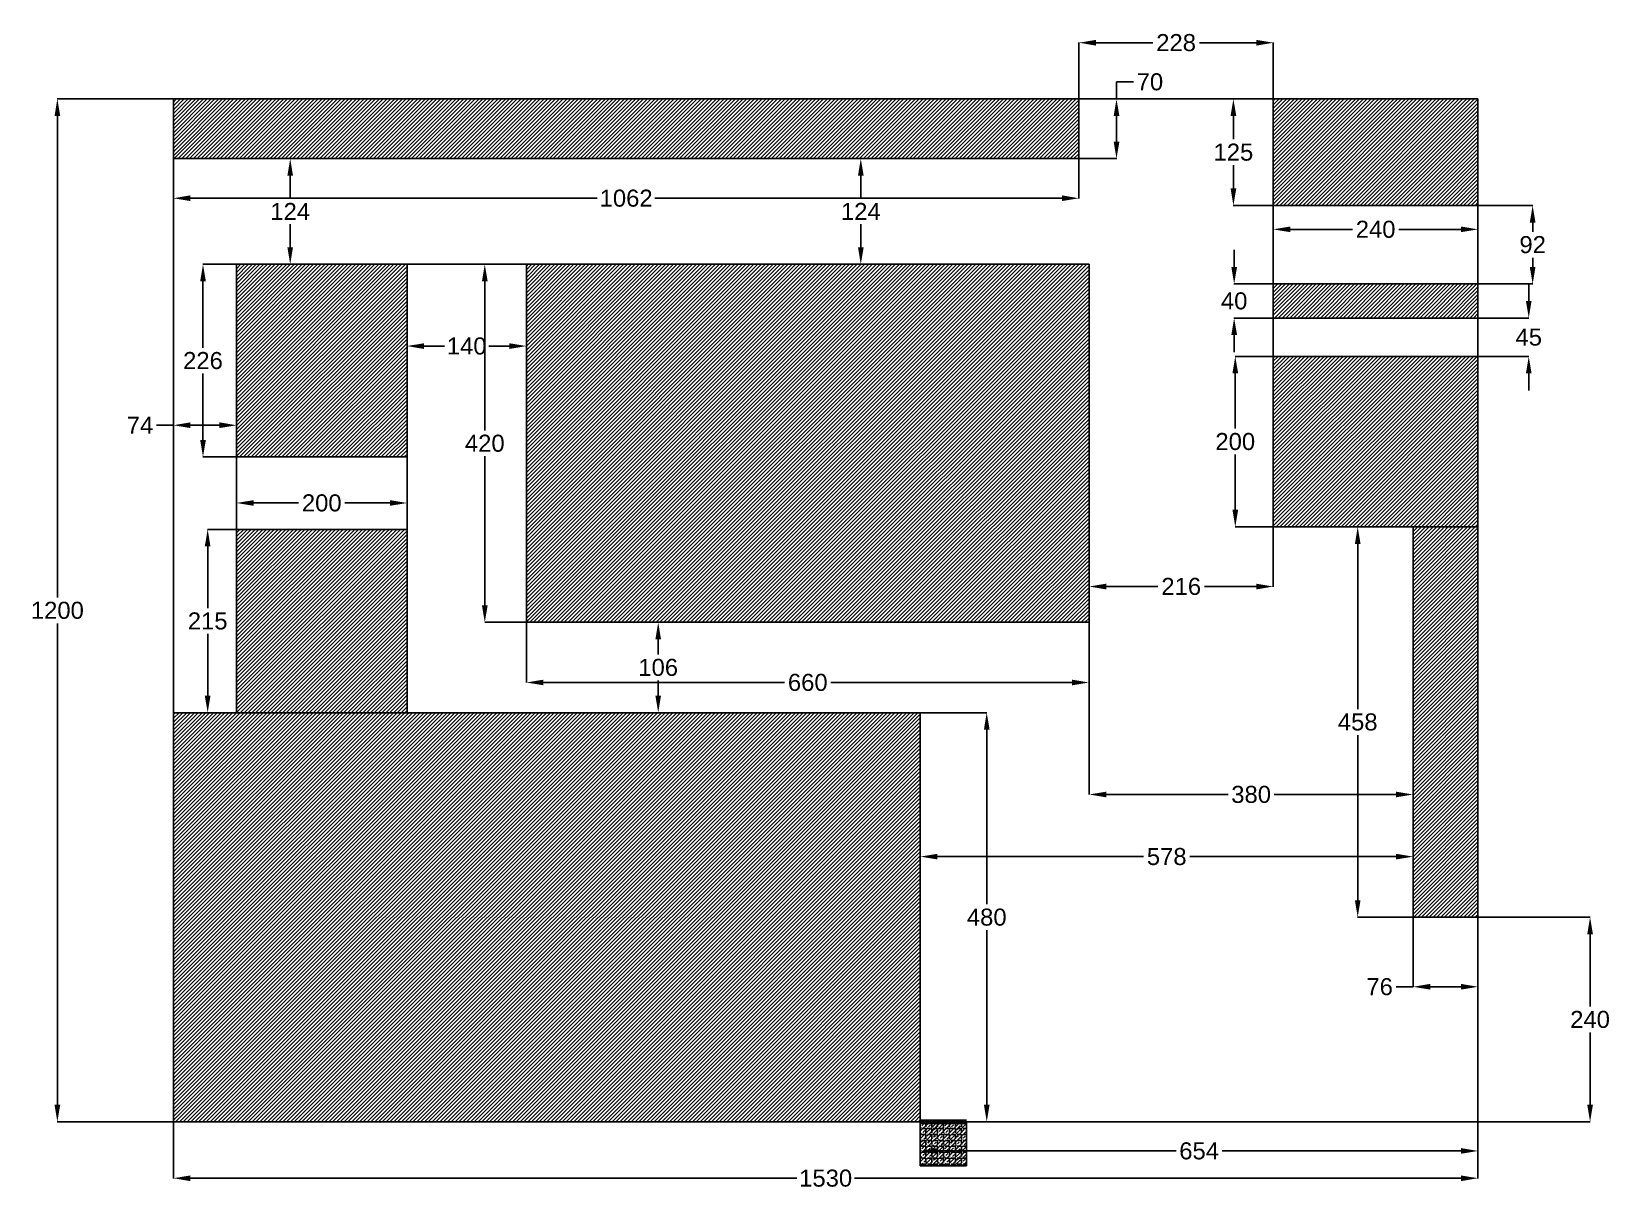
# Model space of a CAD drawing. Header units: millimetres. Extents: x 2476 to 4327, y 1568 to 2927.
import ezdxf

# ---------------------------------------------------------------- set-up
doc = ezdxf.new("R2010")
doc.units = ezdxf.units.MM
doc.styles.get("Standard").update_dxf_attribs({"font": 'arial.ttf'})
doc.dimstyles.get("Standard").update_dxf_attribs({"dimtxt": 20, "dimasz": 20, "dimexe": 0.18, "dimexo": 0.0625, "dimgap": 5, "dimtad": 0, "dimtih": 1, "dimtoh": 1, "dimdec": 0, "dimzin": 0, "dimdsep": 46, "dimtxsty": 'Standard', "dimcen": 0.09, "dimadec": 0, "dimazin": 0, "dimtfac": 1, "dimtdec": 0, "dimtofl": 0, "dimtmove": 0, "dimatfit": 3, "dimfxl": 1, "dimtolj": 1, "dimtzin": 0, "dimarcsym": 0})
pattern_1 = [(225, (5285.1633, 3295.2708), (2.245064, -2.245064), [])]

# ---------------------------------------------------------------- blocks, each defined once
blk = doc.blocks.new('*D2')
at = {"color": 0, "lineweight": -2, "transparency": 16777216}
for p, q in [((2642.6, 1647.6), (2642.6, 1581.2)), ((4172.6, 1647.6), (4172.6, 1581.2)), ((2662.6, 1581.4), (3373.7, 1581.4)), ((4152.6, 1581.4), (3441.5, 1581.4))]:
    blk.add_line(p, q, dxfattribs=at)
at = {"color": 0, "transparency": 16777216}
for points in [[(2662.6, 1584.7), (2662.6, 1578), (2642.6, 1581.4)], [(4152.6, 1584.7), (4152.6, 1578), (4172.6, 1581.4)]]:
    blk.add_solid(points, dxfattribs=at)
at = {"layer": 'Defpoints', "color": 0, "transparency": 16777216}
for p in [(2642.6, 1647.6), (4172.6, 1647.6), (2642.6, 1581.4)]:
    blk.add_point(p, dxfattribs=at)
at = {"color": 0, "transparency": 16777216, "insert": (3407.6, 1581.4), "char_height": 20, "attachment_point": 5}
blk.add_mtext('\\A1;1530', dxfattribs=at)
blk = doc.blocks.new('*D3')
at = {"color": 0, "lineweight": -2, "transparency": 16777216}
for p, q in [((3518.6, 2127.6), (3596.7, 2127.6)), ((3596.5, 2107.6), (3596.5, 1902.8)), ((3596.5, 1667.6), (3596.5, 1872.4)), ((3596.5, 1647.6), (3596.4, 1647.6))]:
    blk.add_line(p, q, dxfattribs=at)
at = {"color": 0, "transparency": 16777216}
for points in [[(3593.2, 2107.6), (3599.9, 2107.6), (3596.5, 2127.6)], [(3593.2, 1667.6), (3599.9, 1667.6), (3596.5, 1647.6)]]:
    blk.add_solid(points, dxfattribs=at)
at = {"layer": 'Defpoints', "color": 0, "transparency": 16777216}
for p in [(3518.6, 2127.6), (3596.5, 2127.6), (3596.5, 1647.6)]:
    blk.add_point(p, dxfattribs=at)
at = {"color": 0, "transparency": 16777216, "insert": (3596.5, 1887.6), "char_height": 20, "attachment_point": 5}
blk.add_mtext('\\A1;480', dxfattribs=at)
blk = doc.blocks.new('*D4')
at = {"color": 0, "lineweight": -2, "transparency": 16777216}
for p, q in [((4096.6, 1887.6), (4096.6, 1805.9)), ((4172.6, 1887.6), (4172.6, 1805.9)), ((4096.6, 1806), (4076.6, 1806)), ((4152.6, 1806), (4116.6, 1806))]:
    blk.add_line(p, q, dxfattribs=at)
at = {"color": 0, "transparency": 16777216}
for points in [[(4116.6, 1809.4), (4116.6, 1802.7), (4096.6, 1806)], [(4152.6, 1809.4), (4152.6, 1802.7), (4172.6, 1806)]]:
    blk.add_solid(points, dxfattribs=at)
at = {"layer": 'Defpoints', "color": 0, "transparency": 16777216}
for p in [(4096.6, 1887.6), (4172.6, 1887.6), (4096.6, 1806)]:
    blk.add_point(p, dxfattribs=at)
at = {"color": 0, "transparency": 16777216, "insert": (4057.3, 1806), "char_height": 20, "attachment_point": 5}
blk.add_mtext('\\A1;76', dxfattribs=at)
blk = doc.blocks.new('*D5')
at = {"color": 0, "lineweight": -2, "transparency": 16777216}
for p, q in [((4172.5, 2345.6), (4031.4, 2345.6)), ((4031.6, 2325.6), (4031.6, 2131.8)), ((4031.6, 1907.6), (4031.6, 2101.4)), ((4096.5, 1887.6), (4031.4, 1887.6))]:
    blk.add_line(p, q, dxfattribs=at)
at = {"color": 0, "transparency": 16777216}
for points in [[(4028.3, 2325.6), (4034.9, 2325.6), (4031.6, 2345.6)], [(4028.3, 1907.6), (4034.9, 1907.6), (4031.6, 1887.6)]]:
    blk.add_solid(points, dxfattribs=at)
at = {"layer": 'Defpoints', "color": 0, "transparency": 16777216}
for p in [(4031.6, 2345.6), (4172.6, 2345.6), (4096.6, 1887.6)]:
    blk.add_point(p, dxfattribs=at)
at = {"color": 0, "transparency": 16777216, "insert": (4031.6, 2116.6), "char_height": 20, "attachment_point": 5}
blk.add_mtext('\\A1;458', dxfattribs=at)
blk = doc.blocks.new('*D6')
at = {"color": 0, "lineweight": -2, "transparency": 16777216}
for p, q in [((3932.6, 2722.6), (3932.6, 2694.5)), ((4172.6, 2722.6), (4172.6, 2694.5)), ((3952.6, 2694.6), (4025.4, 2694.6)), ((4152.6, 2694.6), (4079.8, 2694.6))]:
    blk.add_line(p, q, dxfattribs=at)
at = {"color": 0, "transparency": 16777216}
for points in [[(3952.6, 2698), (3952.6, 2691.3), (3932.6, 2694.6)], [(4152.6, 2698), (4152.6, 2691.3), (4172.6, 2694.6)]]:
    blk.add_solid(points, dxfattribs=at)
at = {"layer": 'Defpoints', "color": 0, "transparency": 16777216}
for p in [(3932.6, 2722.6), (4172.6, 2722.6), (4172.6, 2694.6)]:
    blk.add_point(p, dxfattribs=at)
at = {"color": 0, "transparency": 16777216, "insert": (4052.6, 2694.6), "char_height": 20, "attachment_point": 5}
blk.add_mtext('\\A1;240', dxfattribs=at)
blk = doc.blocks.new('*D7')
at = {"color": 0, "lineweight": -2, "transparency": 16777216}
for p, q in [((3932.5, 2545.6), (3887.9, 2545.6)), ((3888, 2525.6), (3888, 2460.8)), ((3888, 2365.6), (3888, 2430.4)), ((3932.5, 2345.6), (3887.9, 2345.6))]:
    blk.add_line(p, q, dxfattribs=at)
at = {"color": 0, "transparency": 16777216}
for points in [[(3884.7, 2525.6), (3891.4, 2525.6), (3888, 2545.6)], [(3884.7, 2365.6), (3891.4, 2365.6), (3888, 2345.6)]]:
    blk.add_solid(points, dxfattribs=at)
at = {"layer": 'Defpoints', "color": 0, "transparency": 16777216}
for p in [(3888, 2545.6), (3932.6, 2545.6), (3932.6, 2345.6)]:
    blk.add_point(p, dxfattribs=at)
at = {"color": 0, "transparency": 16777216, "insert": (3888, 2445.6), "char_height": 20, "attachment_point": 5}
blk.add_mtext('\\A1;200', dxfattribs=at)
blk = doc.blocks.new('*D9')
at = {"color": 0, "lineweight": -2, "transparency": 16777216}
for p, q in [((3932.5, 2847.6), (3885.7, 2847.6)), ((3885.8, 2827.6), (3885.8, 2800.3)), ((3885.8, 2742.6), (3885.8, 2769.9)), ((3932.5, 2722.6), (3885.7, 2722.6))]:
    blk.add_line(p, q, dxfattribs=at)
at = {"color": 0, "transparency": 16777216}
for points in [[(3882.5, 2827.6), (3889.2, 2827.6), (3885.8, 2847.6)], [(3882.5, 2742.6), (3889.2, 2742.6), (3885.8, 2722.6)]]:
    blk.add_solid(points, dxfattribs=at)
at = {"layer": 'Defpoints', "color": 0, "transparency": 16777216}
for p in [(3885.8, 2847.6), (3932.6, 2847.6), (3932.6, 2722.6)]:
    blk.add_point(p, dxfattribs=at)
at = {"color": 0, "transparency": 16777216, "insert": (3885.8, 2785.1), "char_height": 20, "attachment_point": 5}
blk.add_mtext('\\A1;125', dxfattribs=at)
blk = doc.blocks.new('*D10')
at = {"color": 0, "lineweight": -2, "transparency": 16777216}
for p, q in [((3748.7, 2847.6), (3748.7, 2867.6)), ((3748.7, 2867.6), (3768.7, 2867.6)), ((3704.6, 2847.6), (3748.9, 2847.6)), ((3748.7, 2797.6), (3748.7, 2827.6)), ((3704.6, 2777.6), (3748.9, 2777.6))]:
    blk.add_line(p, q, dxfattribs=at)
at = {"color": 0, "transparency": 16777216}
for points in [[(3745.4, 2827.6), (3752.1, 2827.6), (3748.7, 2847.6)], [(3745.4, 2797.6), (3752.1, 2797.6), (3748.7, 2777.6)]]:
    blk.add_solid(points, dxfattribs=at)
at = {"layer": 'Defpoints', "color": 0, "transparency": 16777216}
for p in [(3704.6, 2847.6), (3748.7, 2847.6), (3704.6, 2777.6)]:
    blk.add_point(p, dxfattribs=at)
at = {"color": 0, "transparency": 16777216, "insert": (3787.9, 2867.6), "char_height": 20, "attachment_point": 5}
blk.add_mtext('\\A1;70', dxfattribs=at)
blk = doc.blocks.new('*D11')
at = {"color": 0, "lineweight": -2, "transparency": 16777216}
for p, q in [((2642.6, 2777.6), (2642.6, 2731)), ((3704.6, 2777.6), (3704.6, 2731)), ((2662.6, 2731.1), (3139.8, 2731.1)), ((3684.6, 2731.1), (3207.4, 2731.1))]:
    blk.add_line(p, q, dxfattribs=at)
at = {"color": 0, "transparency": 16777216}
for points in [[(2662.6, 2734.5), (2662.6, 2727.8), (2642.6, 2731.1)], [(3684.6, 2734.5), (3684.6, 2727.8), (3704.6, 2731.1)]]:
    blk.add_solid(points, dxfattribs=at)
at = {"layer": 'Defpoints', "color": 0, "transparency": 16777216}
for p in [(2642.6, 2777.6), (3704.6, 2777.6), (2642.6, 2731.1)]:
    blk.add_point(p, dxfattribs=at)
at = {"color": 0, "transparency": 16777216, "insert": (3173.6, 2731.1), "char_height": 20, "attachment_point": 5}
blk.add_mtext('\\A1;1062', dxfattribs=at)
blk = doc.blocks.new('*D12')
at = {"color": 0, "lineweight": -2, "transparency": 16777216}
for p, q in [((3056.6, 2233.6), (3056.6, 2162.8)), ((3716.6, 2233.6), (3716.6, 2162.8)), ((3076.6, 2163), (3359.5, 2163)), ((3696.6, 2163), (3413.7, 2163))]:
    blk.add_line(p, q, dxfattribs=at)
at = {"color": 0, "transparency": 16777216}
for points in [[(3076.6, 2166.3), (3076.6, 2159.7), (3056.6, 2163)], [(3696.6, 2166.3), (3696.6, 2159.7), (3716.6, 2163)]]:
    blk.add_solid(points, dxfattribs=at)
at = {"layer": 'Defpoints', "color": 0, "transparency": 16777216}
for p in [(3056.6, 2233.6), (3716.6, 2233.6), (3056.6, 2163)]:
    blk.add_point(p, dxfattribs=at)
at = {"color": 0, "transparency": 16777216, "insert": (3386.6, 2163), "char_height": 20, "attachment_point": 5}
blk.add_mtext('\\A1;660', dxfattribs=at)
blk = doc.blocks.new('*D13')
at = {"color": 0, "lineweight": -2, "transparency": 16777216}
for p, q in [((3056.5, 2653.6), (3007.7, 2653.6)), ((3007.8, 2633.6), (3007.8, 2458.8)), ((3007.8, 2253.6), (3007.8, 2428.4)), ((3056.5, 2233.6), (3007.7, 2233.6))]:
    blk.add_line(p, q, dxfattribs=at)
at = {"color": 0, "transparency": 16777216}
for points in [[(3004.5, 2633.6), (3011.2, 2633.6), (3007.8, 2653.6)], [(3004.5, 2253.6), (3011.2, 2253.6), (3007.8, 2233.6)]]:
    blk.add_solid(points, dxfattribs=at)
at = {"layer": 'Defpoints', "color": 0, "transparency": 16777216}
for p in [(3007.8, 2653.6), (3056.6, 2653.6), (3056.6, 2233.6)]:
    blk.add_point(p, dxfattribs=at)
at = {"color": 0, "transparency": 16777216, "insert": (3007.8, 2443.6), "char_height": 20, "attachment_point": 5}
blk.add_mtext('\\A1;420', dxfattribs=at)
blk = doc.blocks.new('*D14')
at = {"color": 0, "lineweight": -2, "transparency": 16777216}
for p, q in [((2716.5, 2342.6), (2682.6, 2342.6)), ((2682.8, 2322.6), (2682.8, 2250.3)), ((2682.8, 2147.6), (2682.8, 2219.9)), ((2716.5, 2127.6), (2682.6, 2127.6))]:
    blk.add_line(p, q, dxfattribs=at)
at = {"color": 0, "transparency": 16777216}
for points in [[(2679.4, 2322.6), (2686.1, 2322.6), (2682.8, 2342.6)], [(2679.4, 2147.6), (2686.1, 2147.6), (2682.8, 2127.6)]]:
    blk.add_solid(points, dxfattribs=at)
at = {"layer": 'Defpoints', "color": 0, "transparency": 16777216}
for p in [(2682.8, 2342.6), (2716.6, 2342.6), (2716.6, 2127.6)]:
    blk.add_point(p, dxfattribs=at)
at = {"color": 0, "transparency": 16777216, "insert": (2682.8, 2235.1), "char_height": 20, "attachment_point": 5}
blk.add_mtext('\\A1;215', dxfattribs=at)
blk = doc.blocks.new('*D15')
at = {"color": 0, "lineweight": -2, "transparency": 16777216}
for p, q in [((2716.5, 2653.6), (2677.1, 2653.6)), ((2677.3, 2633.6), (2677.3, 2555.8)), ((2677.3, 2447.6), (2677.3, 2525.4)), ((2716.5, 2427.6), (2677.1, 2427.6))]:
    blk.add_line(p, q, dxfattribs=at)
at = {"color": 0, "transparency": 16777216}
for points in [[(2674, 2633.6), (2680.7, 2633.6), (2677.3, 2653.6)], [(2674, 2447.6), (2680.7, 2447.6), (2677.3, 2427.6)]]:
    blk.add_solid(points, dxfattribs=at)
at = {"layer": 'Defpoints', "color": 0, "transparency": 16777216}
for p in [(2677.3, 2653.6), (2716.6, 2653.6), (2716.6, 2427.6)]:
    blk.add_point(p, dxfattribs=at)
at = {"color": 0, "transparency": 16777216, "insert": (2677.3, 2540.6), "char_height": 20, "attachment_point": 5}
blk.add_mtext('\\A1;226', dxfattribs=at)
blk = doc.blocks.new('*D16')
at = {"color": 0, "lineweight": -2, "transparency": 16777216}
for p, q in [((2716.6, 2342.7), (2716.6, 2373.8)), ((2736.6, 2373.6), (2789.4, 2373.6)), ((2896.6, 2373.6), (2843.8, 2373.6)), ((2916.6, 2342.7), (2916.6, 2373.8))]:
    blk.add_line(p, q, dxfattribs=at)
at = {"color": 0, "transparency": 16777216}
for points in [[(2736.6, 2376.9), (2736.6, 2370.3), (2716.6, 2373.6)], [(2896.6, 2376.9), (2896.6, 2370.3), (2916.6, 2373.6)]]:
    blk.add_solid(points, dxfattribs=at)
at = {"layer": 'Defpoints', "color": 0, "transparency": 16777216}
for p in [(2916.6, 2373.6), (2716.6, 2342.6), (2916.6, 2342.6)]:
    blk.add_point(p, dxfattribs=at)
at = {"color": 0, "transparency": 16777216, "insert": (2816.6, 2373.6), "char_height": 20, "attachment_point": 5}
blk.add_mtext('\\A1;200', dxfattribs=at)
blk = doc.blocks.new('*D17')
at = {"color": 0, "lineweight": -2, "transparency": 16777216}
for p, q in [((4172.6, 1887.6), (4304.3, 1887.6)), ((4304.1, 1867.6), (4304.1, 1782.8)), ((4304.1, 1667.6), (4304.1, 1752.4)), ((4172.6, 1647.6), (4304.3, 1647.6))]:
    blk.add_line(p, q, dxfattribs=at)
at = {"color": 0, "transparency": 16777216}
for points in [[(4300.8, 1867.6), (4307.5, 1867.6), (4304.1, 1887.6)], [(4300.8, 1667.6), (4307.5, 1667.6), (4304.1, 1647.6)]]:
    blk.add_solid(points, dxfattribs=at)
at = {"layer": 'Defpoints', "color": 0, "transparency": 16777216}
for p in [(4172.6, 1887.6), (4304.1, 1887.6), (4172.6, 1647.6)]:
    blk.add_point(p, dxfattribs=at)
at = {"color": 0, "transparency": 16777216, "insert": (4304.1, 1767.6), "char_height": 20, "attachment_point": 5}
blk.add_mtext('\\A1;240', dxfattribs=at)
blk = doc.blocks.new('*D18')
at = {"color": 0, "lineweight": -2, "transparency": 16777216}
for p, q in [((3518.6, 1647.6), (3518.6, 1613.2)), ((4172.6, 1647.6), (4172.6, 1613.2)), ((3538.6, 1613.4), (3818.5, 1613.4)), ((4152.6, 1613.4), (3872.7, 1613.4))]:
    blk.add_line(p, q, dxfattribs=at)
at = {"color": 0, "transparency": 16777216}
for points in [[(3538.6, 1616.8), (3538.6, 1610.1), (3518.6, 1613.4)], [(4152.6, 1616.8), (4152.6, 1610.1), (4172.6, 1613.4)]]:
    blk.add_solid(points, dxfattribs=at)
at = {"layer": 'Defpoints', "color": 0, "transparency": 16777216}
for p in [(3518.6, 1647.6), (4172.6, 1647.6), (3518.6, 1613.4)]:
    blk.add_point(p, dxfattribs=at)
at = {"color": 0, "transparency": 16777216, "insert": (3845.6, 1613.4), "char_height": 20, "attachment_point": 5}
blk.add_mtext('\\A1;654', dxfattribs=at)
blk = doc.blocks.new('*D19')
at = {"color": 0, "lineweight": -2, "transparency": 16777216}
for p, q in [((4232.2, 2610.6), (4232.2, 2630.6)), ((4172.6, 2590.6), (4232.4, 2590.6)), ((4172.6, 2545.6), (4232.4, 2545.6)), ((4232.2, 2525.6), (4232.2, 2505.6))]:
    blk.add_line(p, q, dxfattribs=at)
at = {"color": 0, "transparency": 16777216}
for points in [[(4228.9, 2610.6), (4235.5, 2610.6), (4232.2, 2590.6)], [(4228.9, 2525.6), (4235.5, 2525.6), (4232.2, 2545.6)]]:
    blk.add_solid(points, dxfattribs=at)
at = {"layer": 'Defpoints', "color": 0, "transparency": 16777216}
for p in [(4172.6, 2590.6), (4232.2, 2590.6), (4172.6, 2545.6)]:
    blk.add_point(p, dxfattribs=at)
at = {"color": 0, "transparency": 16777216, "insert": (4232.2, 2568.1), "char_height": 20, "attachment_point": 5}
blk.add_mtext('\\A1;45', dxfattribs=at)
blk = doc.blocks.new('*D20')
at = {"color": 0, "lineweight": -2, "transparency": 16777216}
for p, q in [((4172.6, 2722.6), (4236.9, 2722.6)), ((4236.8, 2702.6), (4236.8, 2691.8)), ((4236.8, 2650.6), (4236.8, 2661.4)), ((4172.6, 2630.6), (4236.9, 2630.6))]:
    blk.add_line(p, q, dxfattribs=at)
at = {"color": 0, "transparency": 16777216}
for points in [[(4233.4, 2702.6), (4240.1, 2702.6), (4236.8, 2722.6)], [(4233.4, 2650.6), (4240.1, 2650.6), (4236.8, 2630.6)]]:
    blk.add_solid(points, dxfattribs=at)
at = {"layer": 'Defpoints', "color": 0, "transparency": 16777216}
for p in [(4172.6, 2722.6), (4236.8, 2722.6), (4172.6, 2630.6)]:
    blk.add_point(p, dxfattribs=at)
at = {"color": 0, "transparency": 16777216, "insert": (4236.8, 2676.6), "char_height": 20, "attachment_point": 5}
blk.add_mtext('\\A1;92', dxfattribs=at)
blk = doc.blocks.new('*D21')
at = {"color": 0, "lineweight": -2, "transparency": 16777216}
for p, q in [((3704.6, 2847.7), (3704.6, 2913.8)), ((3724.6, 2913.6), (3791.3, 2913.6)), ((3912.6, 2913.6), (3845.9, 2913.6)), ((3932.6, 2847.7), (3932.6, 2913.8))]:
    blk.add_line(p, q, dxfattribs=at)
at = {"color": 0, "transparency": 16777216}
for points in [[(3724.6, 2916.9), (3724.6, 2910.2), (3704.6, 2913.6)], [(3912.6, 2916.9), (3912.6, 2910.2), (3932.6, 2913.6)]]:
    blk.add_solid(points, dxfattribs=at)
at = {"layer": 'Defpoints', "color": 0, "transparency": 16777216}
for p in [(3704.6, 2913.6), (3704.6, 2847.6), (3932.6, 2847.6)]:
    blk.add_point(p, dxfattribs=at)
at = {"color": 0, "transparency": 16777216, "insert": (3818.6, 2913.6), "char_height": 20, "attachment_point": 5}
blk.add_mtext('\\A1;228', dxfattribs=at)
blk = doc.blocks.new('*D22')
at = {"color": 0, "lineweight": -2, "transparency": 16777216}
for p, q in [((3932.6, 2345.6), (3932.6, 2275.4)), ((3716.6, 2275.6), (3716.6, 2275.7)), ((3736.6, 2275.6), (3797.3, 2275.6)), ((3912.6, 2275.6), (3851.8, 2275.6))]:
    blk.add_line(p, q, dxfattribs=at)
at = {"color": 0, "transparency": 16777216}
for points in [[(3736.6, 2278.9), (3736.6, 2272.2), (3716.6, 2275.6)], [(3912.6, 2278.9), (3912.6, 2272.2), (3932.6, 2275.6)]]:
    blk.add_solid(points, dxfattribs=at)
at = {"layer": 'Defpoints', "color": 0, "transparency": 16777216}
for p in [(3932.6, 2345.6), (3716.6, 2275.6), (3716.6, 2275.6)]:
    blk.add_point(p, dxfattribs=at)
at = {"color": 0, "transparency": 16777216, "insert": (3824.6, 2275.6), "char_height": 20, "attachment_point": 5}
blk.add_mtext('\\A1;216', dxfattribs=at)
blk = doc.blocks.new('*D23')
at = {"color": 0, "lineweight": -2, "transparency": 16777216}
for p, q in [((2916.6, 2557.7), (2916.6, 2557.9)), ((2936.6, 2557.7), (2960.5, 2557.7)), ((3036.6, 2557.7), (3012.7, 2557.7)), ((3056.6, 2557.7), (3056.6, 2557.9))]:
    blk.add_line(p, q, dxfattribs=at)
at = {"color": 0, "transparency": 16777216}
for points in [[(2936.6, 2561), (2936.6, 2554.3), (2916.6, 2557.7)], [(3036.6, 2561), (3036.6, 2554.3), (3056.6, 2557.7)]]:
    blk.add_solid(points, dxfattribs=at)
at = {"layer": 'Defpoints', "color": 0, "transparency": 16777216}
for p in [(2916.6, 2557.7), (2916.6, 2557.7), (3056.6, 2557.7)]:
    blk.add_point(p, dxfattribs=at)
at = {"color": 0, "transparency": 16777216, "insert": (2986.6, 2557.7), "char_height": 20, "attachment_point": 5}
blk.add_mtext('\\A1;140', dxfattribs=at)
blk = doc.blocks.new('*D24')
at = {"color": 0, "lineweight": -2, "transparency": 16777216}
for p, q in [((2779.5, 2777.6), (2779.4, 2777.6)), ((2779.6, 2757.6), (2779.6, 2730.7)), ((2779.6, 2673.6), (2779.6, 2700.6)), ((2779.5, 2653.6), (2779.4, 2653.6))]:
    blk.add_line(p, q, dxfattribs=at)
at = {"color": 0, "transparency": 16777216}
for points in [[(2776.3, 2757.6), (2782.9, 2757.6), (2779.6, 2777.6)], [(2776.3, 2673.6), (2782.9, 2673.6), (2779.6, 2653.6)]]:
    blk.add_solid(points, dxfattribs=at)
at = {"layer": 'Defpoints', "color": 0, "transparency": 16777216}
for p in [(2779.6, 2777.6), (2779.6, 2777.6), (2779.6, 2653.6)]:
    blk.add_point(p, dxfattribs=at)
at = {"color": 0, "transparency": 16777216, "insert": (2779.6, 2715.6), "char_height": 20, "attachment_point": 5}
blk.add_mtext('\\A1;124', dxfattribs=at)
blk = doc.blocks.new('*D25')
at = {"color": 0, "lineweight": -2, "transparency": 16777216}
for p, q in [((3448.8, 2777.6), (3448.7, 2777.6)), ((3448.8, 2757.6), (3448.8, 2730.7)), ((3448.8, 2673.6), (3448.8, 2700.6)), ((3448.8, 2653.6), (3448.7, 2653.6))]:
    blk.add_line(p, q, dxfattribs=at)
at = {"color": 0, "transparency": 16777216}
for points in [[(3445.5, 2757.6), (3452.2, 2757.6), (3448.8, 2777.6)], [(3445.5, 2673.6), (3452.2, 2673.6), (3448.8, 2653.6)]]:
    blk.add_solid(points, dxfattribs=at)
at = {"layer": 'Defpoints', "color": 0, "transparency": 16777216}
for p in [(3448.8, 2777.6), (3448.8, 2777.6), (3448.8, 2653.6)]:
    blk.add_point(p, dxfattribs=at)
at = {"color": 0, "transparency": 16777216, "insert": (3448.8, 2715.6), "char_height": 20, "attachment_point": 5}
blk.add_mtext('\\A1;124', dxfattribs=at)
blk = doc.blocks.new('*D27')
at = {"color": 0, "lineweight": -2, "transparency": 16777216}
for p, q in [((2642.6, 2464.8), (2622.6, 2464.8)), ((2642.6, 2464.9), (2642.6, 2465)), ((2696.6, 2464.8), (2662.6, 2464.8)), ((2716.6, 2464.9), (2716.6, 2465))]:
    blk.add_line(p, q, dxfattribs=at)
at = {"color": 0, "transparency": 16777216}
for points in [[(2662.6, 2468.2), (2662.6, 2461.5), (2642.6, 2464.8)], [(2696.6, 2468.2), (2696.6, 2461.5), (2716.6, 2464.8)]]:
    blk.add_solid(points, dxfattribs=at)
at = {"layer": 'Defpoints', "color": 0, "transparency": 16777216}
for p in [(2642.6, 2464.8), (2642.6, 2464.8), (2716.6, 2464.8)]:
    blk.add_point(p, dxfattribs=at)
at = {"color": 0, "transparency": 16777216, "insert": (2603.4, 2464.8), "char_height": 20, "attachment_point": 5}
blk.add_mtext('\\A1;74', dxfattribs=at)
blk = doc.blocks.new('*D28')
at = {"color": 0, "lineweight": -2, "transparency": 16777216}
for p, q in [((3211.1, 2233.6), (3211, 2233.6)), ((3211.2, 2213.6), (3211.2, 2195.8)), ((3211.2, 2147.6), (3211.2, 2165.4)), ((3211.1, 2127.6), (3211, 2127.6))]:
    blk.add_line(p, q, dxfattribs=at)
at = {"color": 0, "transparency": 16777216}
for points in [[(3207.9, 2213.6), (3214.5, 2213.6), (3211.2, 2233.6)], [(3207.9, 2147.6), (3214.5, 2147.6), (3211.2, 2127.6)]]:
    blk.add_solid(points, dxfattribs=at)
at = {"layer": 'Defpoints', "color": 0, "transparency": 16777216}
for p in [(3211.2, 2233.6), (3211.2, 2233.6), (3211.2, 2127.6)]:
    blk.add_point(p, dxfattribs=at)
at = {"color": 0, "transparency": 16777216, "insert": (3211.2, 2180.6), "char_height": 20, "attachment_point": 5}
blk.add_mtext('\\A1;106', dxfattribs=at)
blk = doc.blocks.new('*D29')
at = {"color": 0, "lineweight": -2, "transparency": 16777216}
for p, q in [((2642.5, 2847.6), (2506.4, 2847.6)), ((2506.5, 2827.6), (2506.5, 2262.8)), ((2506.5, 1667.6), (2506.5, 2232.4)), ((2642.5, 1647.6), (2506.4, 1647.6))]:
    blk.add_line(p, q, dxfattribs=at)
at = {"color": 0, "transparency": 16777216}
for points in [[(2503.2, 2827.6), (2509.9, 2827.6), (2506.5, 2847.6)], [(2503.2, 1667.6), (2509.9, 1667.6), (2506.5, 1647.6)]]:
    blk.add_solid(points, dxfattribs=at)
at = {"layer": 'Defpoints', "color": 0, "transparency": 16777216}
for p in [(2506.5, 2847.6), (2642.6, 2847.6), (2642.6, 1647.6)]:
    blk.add_point(p, dxfattribs=at)
at = {"color": 0, "transparency": 16777216, "insert": (2506.5, 2247.6), "char_height": 20, "attachment_point": 5}
blk.add_mtext('\\A1;1200', dxfattribs=at)
blk = doc.blocks.new('*D30')
at = {"color": 0, "lineweight": -2, "transparency": 16777216}
for p, q in [((3716.6, 2233.6), (3716.6, 2031.4)), ((3736.6, 2031.6), (3879.5, 2031.6)), ((4076.6, 2031.6), (3933.6, 2031.6)), ((4096.6, 2031.7), (4096.6, 2031.8))]:
    blk.add_line(p, q, dxfattribs=at)
at = {"color": 0, "transparency": 16777216}
for points in [[(3736.6, 2034.9), (3736.6, 2028.3), (3716.6, 2031.6)], [(4076.6, 2034.9), (4076.6, 2028.3), (4096.6, 2031.6)]]:
    blk.add_solid(points, dxfattribs=at)
at = {"layer": 'Defpoints', "color": 0, "transparency": 16777216}
for p in [(3716.6, 2233.6), (3716.6, 2031.6), (4096.6, 2031.6)]:
    blk.add_point(p, dxfattribs=at)
at = {"color": 0, "transparency": 16777216, "insert": (3906.6, 2031.6), "char_height": 20, "attachment_point": 5}
blk.add_mtext('\\A1;380', dxfattribs=at)
blk = doc.blocks.new('*D31')
at = {"color": 0, "lineweight": -2, "transparency": 16777216}
for p, q in [((3518.6, 1958.8), (3518.6, 1958.9)), ((3538.6, 1958.7), (3780.5, 1958.7)), ((4076.6, 1958.7), (3834.7, 1958.7)), ((4096.6, 1958.8), (4096.6, 1958.9))]:
    blk.add_line(p, q, dxfattribs=at)
at = {"color": 0, "transparency": 16777216}
for points in [[(3538.6, 1962), (3538.6, 1955.4), (3518.6, 1958.7)], [(4076.6, 1962), (4076.6, 1955.4), (4096.6, 1958.7)]]:
    blk.add_solid(points, dxfattribs=at)
at = {"layer": 'Defpoints', "color": 0, "transparency": 16777216}
for p in [(3518.6, 1958.7), (3518.6, 1958.7), (4096.6, 1958.7)]:
    blk.add_point(p, dxfattribs=at)
at = {"color": 0, "transparency": 16777216, "insert": (3807.6, 1958.7), "char_height": 20, "attachment_point": 5}
blk.add_mtext('\\A1;578', dxfattribs=at)
blk = doc.blocks.new('*D32')
at = {"color": 0, "lineweight": -2, "transparency": 16777216}
for p, q in [((3886.7, 2650.6), (3886.7, 2670.6)), ((3932.5, 2630.6), (3886.5, 2630.6)), ((3932.5, 2590.6), (3886.5, 2590.6)), ((3886.7, 2570.6), (3886.7, 2550.6))]:
    blk.add_line(p, q, dxfattribs=at)
at = {"color": 0, "transparency": 16777216}
for points in [[(3883.4, 2650.6), (3890.1, 2650.6), (3886.7, 2630.6)], [(3883.4, 2570.6), (3890.1, 2570.6), (3886.7, 2590.6)]]:
    blk.add_solid(points, dxfattribs=at)
at = {"layer": 'Defpoints', "color": 0, "transparency": 16777216}
for p in [(3886.7, 2630.6), (3932.6, 2630.6), (3932.6, 2590.6)]:
    blk.add_point(p, dxfattribs=at)
at = {"color": 0, "transparency": 16777216, "insert": (3886.7, 2610.6), "char_height": 20, "attachment_point": 5}
blk.add_mtext('\\A1;40', dxfattribs=at)

msp = doc.modelspace()

# ---------------------------------------------------------------- hatches: boundary and pattern name
h = msp.add_hatch()
h.set_pattern_fill('ANSI31', color=256, angle=180)
h.set_pattern_definition(pattern_1)
h.paths.add_polyline_path([(4172.6, 2345.6), (4096.6, 2345.6), (4096.6, 1887.6), (4172.6, 1887.6)])
h.paths.add_polyline_path([(4172.6, 2545.6), (3932.6, 2545.6), (3932.6, 2345.6), (4172.6, 2345.6)])
h.paths.add_polyline_path([(4172.6, 2590.6), (4172.6, 2630.6), (3932.6, 2630.6), (3932.6, 2590.6)])
h.paths.add_polyline_path([(3932.6, 2847.6), (3932.6, 2722.6), (4172.6, 2722.6), (4172.6, 2847.6)])
h.paths.add_polyline_path([(3704.6, 2777.6), (3704.6, 2847.6), (2642.6, 2847.6), (2642.6, 2777.6)])
h = msp.add_hatch()
h.set_pattern_fill('ANSI31', color=256, angle=180)
h.set_pattern_definition(pattern_1)
h.paths.add_polyline_path([(3056.6, 2233.6), (3716.6, 2233.6), (3716.6, 2653.6), (3056.6, 2653.6)])
h.paths.add_polyline_path([(2716.6, 2127.6), (2916.6, 2127.6), (2916.6, 2342.6), (2716.6, 2342.6)])
h.paths.add_polyline_path([(2716.6, 2427.6), (2916.6, 2427.6), (2916.6, 2653.6), (2716.6, 2653.6)])
h = msp.add_hatch()
h.set_pattern_fill('ANSI31', color=256, angle=180)
h.set_pattern_definition(pattern_1)
h.paths.add_polyline_path([(2642.6, 2127.6), (2642.6, 1647.6), (3518.6, 1647.6), (3518.6, 2127.6)])
h = msp.add_hatch()
h.set_pattern_fill('ANGLE', color=256, angle=180)
h.set_pattern_definition([(180, (5285.163, 3295.271), (-9e-16, -6.985), [5.08, -1.905]), (270, (5285.163, 3295.271), (6.985, -1e-15), [5.08, -1.905])])
h.paths.add_polyline_path([(3518.6, 1647.6), (3518.5, 1595.8), (3572.6, 1595.8), (3572.6, 1647.6)])
h = msp.add_hatch()
h.set_pattern_fill('ANSI33', color=256, angle=180)
h.set_pattern_definition([(225, (5285.163, 3295.271), (4.490128, -4.490128), []), (225, (5280.673, 3295.271), (4.490128, -4.490128), [3.175, -1.5875])])
h.paths.add_polyline_path([(3572.6, 1647.6), (3518.6, 1647.6), (3518.5, 1595.8), (3572.6, 1595.8)])

# ---------------------------------------------------------------- linework, layer by layer
for p, q in [((2642.6, 1647.6), (2642.6, 2847.6)), ((2642.6, 2847.6), (4172.6, 2847.6)), ((3704.6, 2777.6), (3704.6, 2847.6)), ((3932.6, 2722.6), (3932.6, 2847.6)), ((4172.6, 1647.6), (4172.6, 2847.6)), ((3704.6, 2777.6), (2642.6, 2777.6)), ((3932.6, 2722.6), (4172.6, 2722.6)), ((2716.6, 2427.6), (2716.6, 2653.6)), ((2716.6, 2653.6), (2916.6, 2653.6)), ((2916.6, 2427.6), (2916.6, 2653.6)), ((3056.6, 2653.6), (3716.6, 2653.6)), ((3056.6, 2233.6), (3056.6, 2653.6)), ((3716.6, 2653.6), (3716.6, 2233.6)), ((3932.6, 2590.6), (3932.6, 2630.6)), ((3932.6, 2630.6), (4172.6, 2630.6)), ((3932.6, 2590.6), (4172.6, 2590.6)), ((3932.6, 2345.6), (3932.6, 2545.6)), ((3932.6, 2545.6), (4172.6, 2545.6)), ((2716.6, 2427.6), (2916.6, 2427.6)), ((2716.6, 2127.6), (2716.6, 2342.6)), ((2716.6, 2342.6), (2916.6, 2342.6)), ((2916.6, 2342.6), (2916.6, 2127.6)), ((3932.6, 2345.6), (4172.6, 2345.6)), ((4096.6, 1887.6), (4096.6, 2345.6)), ((3716.6, 2233.6), (3056.6, 2233.6)), ((3518.6, 2127.6), (2642.6, 2127.6)), ((3518.6, 1647.6), (3518.6, 2127.6)), ((3518.6, 1647.6), (3518.6, 1985.6)), ((3518.6, 1887.6), (3518.6, 1647.6)), ((4172.6, 1887.6), (4096.6, 1887.6)), ((4172.6, 1647.6), (2642.6, 1647.6))]:
    msp.add_line(p, q)
at = {"color": 251, "true_color": 0x636466}
msp.add_line((3932.6, 2345.6), (3932.6, 2847.6), dxfattribs=at)
at = {"color": 1}
for p, q in [((3932.6, 2345.6), (3932.6, 2847.6)), ((2916.6, 2653.6), (3056.6, 2653.6)), ((2716.6, 2342.6), (2716.6, 2427.6)), ((2916.6, 2342.6), (2916.6, 2427.6)), ((3518.6, 1647.6), (3572.6, 1647.6))]:
    msp.add_line(p, q, dxfattribs=at)
at = {"color": 0}
for p, q in [((3518.5, 1595.8), (3518.6, 1647.6)), ((3572.6, 1647.6), (3572.6, 1595.8)), ((3572.6, 1595.8), (3518.5, 1595.8))]:
    msp.add_line(p, q, dxfattribs=at)
at = {"color": 5}
msp.add_line((3518.6, 1647.6), (3572.6, 1647.6), dxfattribs=at)
at = {"color": 1, "lineweight": 211}
msp.add_line((3518.6, 1647.6), (3572.6, 1647.6), dxfattribs=at)

# ---------------------------------------------------------------- dimensions: what is measured, and where the dimension line sits
at = {"color": 3}
for base, p1, p2, angle, picture, middle in [((3704.6, 2913.6), (3932.6, 2847.6), (3704.6, 2847.6), 180, '*D21', (3818.6, 2913.6)), ((2779.6, 2777.6), (2779.6, 2653.6), (2779.6, 2777.6), 90, '*D24', (2779.6, 2715.6)), ((3448.8, 2777.6), (3448.8, 2653.6), (3448.8, 2777.6), 90, '*D25', (3448.8, 2715.6)), ((4236.8, 2722.6), (4172.6, 2630.6), (4172.6, 2722.6), 90, '*D20', (4236.8, 2676.6)), ((4232.2, 2590.6), (4172.6, 2545.6), (4172.6, 2590.6), 90, '*D19', (4232.2, 2568.1)), ((2916.6, 2557.7), (3056.6, 2557.7), (2916.6, 2557.7), 180, '*D23', (2986.6, 2557.7)), ((2642.6, 2464.8), (2716.6, 2464.8), (2642.6, 2464.8), 180, '*D27', (2603.4, 2464.8)), ((3716.6, 2275.6), (3932.6, 2345.6), (3716.6, 2275.6), 180, '*D22', (3824.6, 2275.6)), ((3211.2, 2233.6), (3211.2, 2127.6), (3211.2, 2233.6), 270, '*D28', (3211.2, 2180.6)), ((3716.6, 2031.6), (4096.6, 2031.6), (3716.6, 2233.6), 180, '*D30', (3906.6, 2031.6)), ((3518.6, 1958.7), (4096.6, 1958.7), (3518.6, 1958.7), 180, '*D31', (3807.6, 1958.7)), ((4304.1, 1887.6), (4172.6, 1647.6), (4172.6, 1887.6), 270, '*D17', (4304.1, 1767.6)), ((3518.6, 1613.4), (4172.6, 1647.6), (3518.6, 1647.6), 180, '*D18', (3845.6, 1613.4))]:
    dim = msp.add_linear_dim(base=base, p1=p1, p2=p2, angle=angle, dimstyle='Standard', dxfattribs=at)
    dim.commit()
    dim.dimension.update_dxf_attribs({"geometry": picture, "text_midpoint": middle})
at = {"color": 2}
for base, p1, p2, angle, picture, middle in [((3748.7, 2847.6), (3704.6, 2777.6), (3704.6, 2847.6), 270, '*D10', (3787.9, 2867.6)), ((2506.5, 2847.6), (2642.6, 1647.6), (2642.6, 2847.6), 270, '*D29', (2506.5, 2247.6)), ((3885.8, 2847.6), (3932.6, 2722.6), (3932.6, 2847.6), 270, '*D9', (3885.8, 2785.1)), ((2642.6, 2731.1), (3704.6, 2777.6), (2642.6, 2777.6), 180, '*D11', (3173.6, 2731.1)), ((4172.6, 2694.6), (3932.6, 2722.6), (4172.6, 2722.6), 180, '*D6', (4052.6, 2694.6)), ((3886.7, 2630.6), (3932.6, 2590.6), (3932.6, 2630.6), 90, '*D32', (3886.7, 2610.6)), ((2677.3, 2653.6), (2716.6, 2427.6), (2716.6, 2653.6), 270, '*D15', (2677.3, 2540.6)), ((3007.8, 2653.6), (3056.6, 2233.6), (3056.6, 2653.6), 270, '*D13', (3007.8, 2443.6)), ((3888, 2545.6), (3932.6, 2345.6), (3932.6, 2545.6), 270, '*D7', (3888, 2445.6)), ((2916.6, 2373.6), (2716.6, 2342.6), (2916.6, 2342.6), 180, '*D16', (2816.6, 2373.6)), ((2682.8, 2342.6), (2716.6, 2127.6), (2716.6, 2342.6), 270, '*D14', (2682.8, 2235.1)), ((3056.6, 2163), (3716.6, 2233.6), (3056.6, 2233.6), 180, '*D12', (3386.6, 2163)), ((3596.5, 2127.6), (3596.5, 1647.6), (3518.6, 2127.6), 270, '*D3', (3596.5, 1887.6)), ((4096.6, 1806), (4172.6, 1887.6), (4096.6, 1887.6), 180, '*D4', (4057.3, 1806))]:
    dim = msp.add_linear_dim(base=base, p1=p1, p2=p2, angle=angle, dimstyle='Standard', dxfattribs=at)
    dim.commit()
    dim.dimension.update_dxf_attribs({"geometry": picture, "text_midpoint": middle})
dim = msp.add_linear_dim(base=(4031.6, 2345.6), p1=(4096.6, 1887.6), p2=(4172.6, 2345.6), angle=270, dimstyle='Standard', dxfattribs=at)
dim.commit()
dim.dimension.update_dxf_attribs({"geometry": '*D5', "text_midpoint": (4031.6, 2116.6), "dimtype": 160})
at = {"color": 41, "true_color": 0xf4ee51}
dim = msp.add_linear_dim(base=(2642.6, 1581.4), p1=(4172.6, 1647.6), p2=(2642.6, 1647.6), angle=180, dimstyle='Standard', dxfattribs=at)
dim.commit()
dim.dimension.update_dxf_attribs({"geometry": '*D2', "text_midpoint": (3407.6, 1581.4)})

doc.saveas('drawing.dxf')
